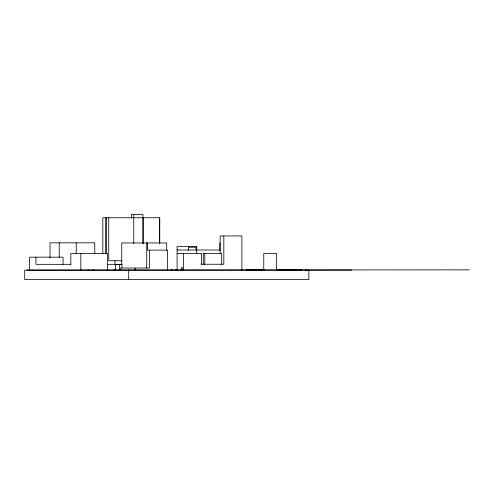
<?xml version="1.0" encoding="UTF-8"?>
<svg xmlns="http://www.w3.org/2000/svg" width="494" height="494" viewBox="0 0 494 494"><rect width="100%" height="100%" fill="white"/><g stroke="black" fill="none" stroke-linecap="round" stroke-linejoin="round"><path stroke-width="0.74" d="M29.603 270.107L29.603 257.164L63.041 257.164L63.041 264.327M50.03 257.985L50.03 242.832L94.774 242.832L94.774 253.576M120.697 270.107L120.697 268.026L149.484 268.026L149.484 250.112M115.312 269.922L114.015 269.983M171.091 270.107L172.567 269.965M177.099 269.86L175.716 269.86M177.099 249.995L219.855 249.995M177.099 253.403L201.62 253.403L201.62 264.247M121.839 260.746L108.736 260.746L108.736 217.755M71 264.327L35.945 264.327L35.945 257.164M107.426 264.327L122.018 264.327M200.984 264.247L223.819 264.247L223.819 235.941M469.3 269.86L26.867 270.107M246.438 269.922L264.105 269.922M276.399 269.922L297.141 269.922M94.576 270.082L92.526 270.107M298.598 270.107L301.988 270.082M305.422 270.107L307.262 270.107M351.796 270.107L24.7 270.107L24.7 279.481L308.849 279.481L308.849 270.107M121.932 268.026L121.925 264.444L115.442 264.444L115.442 270.107M276.566 270.107L276.566 253.403L263.771 253.403L263.771 270.107M241.899 270.107L241.899 235.941L220.17 235.941L220.17 253.403M221.695 264.247L221.695 253.403L203.262 253.403L203.262 264.247M219.855 242.832L219.855 250.341M204.794 253.403L204.794 264.247M196.748 253.768L196.748 246.413L177.099 246.413L177.099 270.107M196.05 250.341L196.05 247.222L188.307 247.222L188.307 250.341M183.533 253.403L183.533 270.107M182.533 270.107L182.533 267.729L181.242 267.729L181.242 270.107M167.577 270.107L167.577 250.112L147.366 250.112L147.366 242.949M166.713 250.112L166.713 242.949L121.746 242.949L121.746 264.444M159.766 243.672L159.766 217.755L102.832 217.755L102.832 253.373M159.42 218.101L159.42 243.523M146.737 242.949L146.737 268.026M143.155 217.755L143.155 243.672M142.933 243.314L142.933 214.519L131.379 214.519L131.379 218.101M135.053 268.026L135.053 270.107M133.763 214.519L133.763 243.598M128.706 269.86L128.706 279.481M119.35 264.444L119.35 270.107M114.978 260.746L114.978 264.327M107.556 270.107L107.556 253.576L70.84 253.576L70.84 264.327M106.568 253.539L106.568 218.101L105.66 218.101L105.66 253.539M89.099 270.107L87.808 270.107M80.843 253.576L80.843 270.107M76.212 242.832L76.212 253.576M59.231 242.832L59.231 257.164"/></g></svg>
